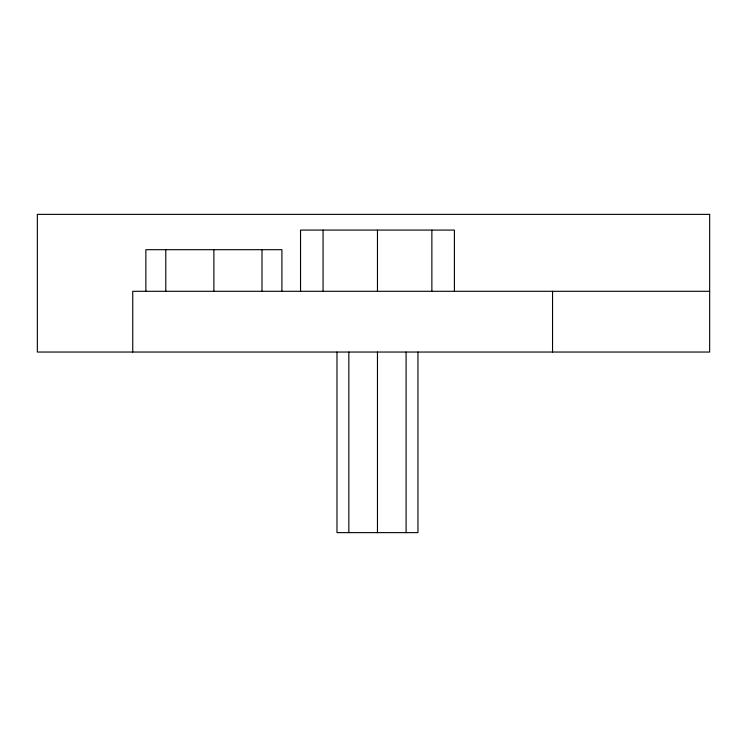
<?xml version="1.0" encoding="UTF-8"?>
<svg xmlns="http://www.w3.org/2000/svg" width="747" height="747" viewBox="0 0 747 747"><rect width="100%" height="100%" fill="white"/><g stroke="black" fill="none" stroke-linecap="round" stroke-linejoin="round"><path stroke-width="1.12" d="M709.65 291.302L132.742 291.302L132.742 352.042M552.547 291.302L552.547 352.042M454.4 291.302L454.4 230.085L300.537 230.085L300.537 291.302M431.869 230.085L431.869 291.302M417.956 352.042L417.956 532.63L336.981 532.63L336.981 352.042M406.097 352.042L406.097 532.63M377.468 230.085L377.468 291.302M377.468 352.042L377.468 532.63M348.84 352.042L348.84 532.63M323.068 230.085L323.068 291.302M281.908 291.302L281.908 249.685L145.861 249.685L145.861 291.302M261.992 249.685L261.992 291.302M213.885 249.685L213.885 291.302M165.787 249.685L165.787 291.302M709.65 214.37L37.35 214.37L37.35 352.042L709.65 352.042L709.65 214.37"/></g></svg>
